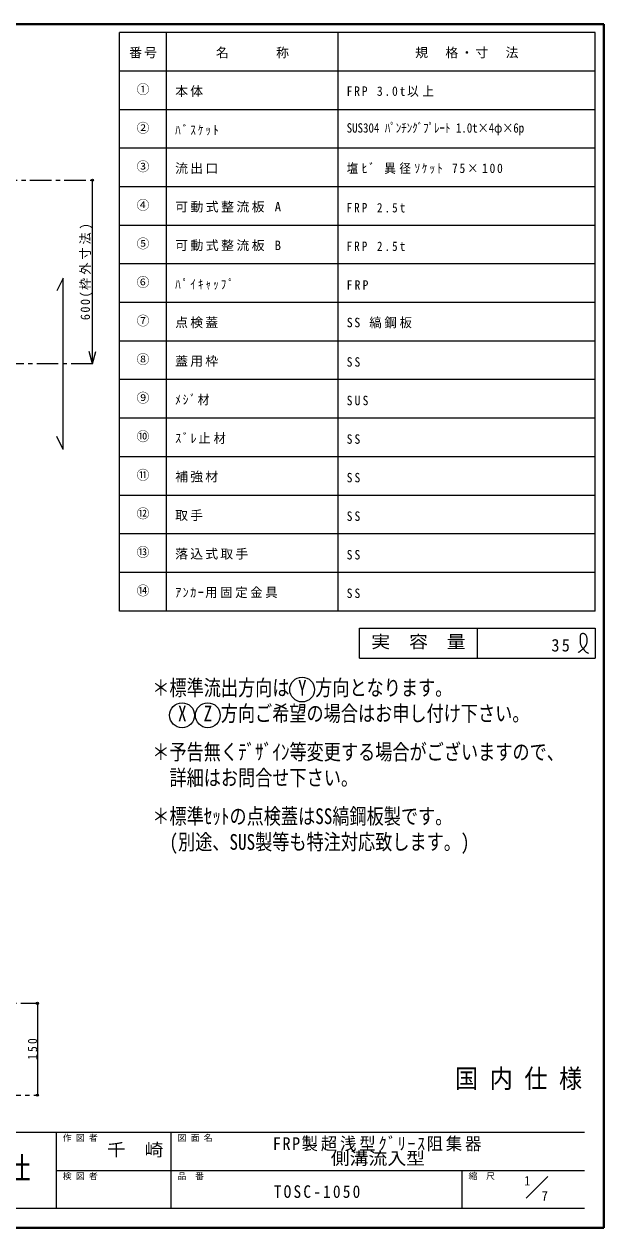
# Model space of a CAD drawing. Units: millimetres at full size, sheet at 1:7; details may follow other scales. Extents: x -1486 to 1349, y -951 to 1016.
# Drawn here: x 402 to 1349, y -951 to 1016 of the extents above; entities that cross this region are included whole.
import ezdxf
from ezdxf.enums import TextEntityAlignment as Align

# ---------------------------------------------------------------- set-up
doc = ezdxf.new("R2010")
doc.units = ezdxf.units.MM
doc.header["$LTSCALE"] = 7
doc.header["$PDMODE"] = 32
doc.header["$PDSIZE"] = 3.5
doc.linetypes.add('CHAIN1', pattern=[8, 5, -1, 1, -1])
doc.layers.add('0-0', color=4, linetype='Continuous', lineweight=9)
doc.styles.add('ＭＳ ゴシック', font='')
doc.styles.get('ＭＳ ゴシック').set_extended_font_data('MS Gothic')

msp = doc.modelspace()

# ---------------------------------------------------------------- linework, layer by layer
at = {"layer": '0-0', "color": 1, "lineweight": 40}
for p, q in [((1349.039, 1016.339), (-1485.961, 1016.339)), ((1349.039, -950.661), (1349.039, 1016.339)), ((1349.039, -950.661), (-1485.961, -950.661))]:
    msp.add_line(p, q, dxfattribs=at)
at = {"layer": '0-0', "color": 3, "lineweight": 18}
for p, q in [((1335.039, 1002.339), (558.039, 1002.339)), ((558.039, 57.339), (558.039, 1002.339)), ((635.039, 57.339), (635.039, 1002.339)), ((915.039, 57.339), (915.039, 1002.339)), ((1335.039, 57.339), (1335.039, 1002.339)), ((1335.039, 939.339), (558.039, 939.339)), ((1335.039, 876.339), (558.039, 876.339)), ((1335.039, 813.339), (558.039, 813.339)), ((1335.039, 750.339), (558.039, 750.339)), ((1335.039, 687.339), (558.039, 687.339)), ((1335.039, 624.339), (558.039, 624.339)), ((1335.039, 561.339), (558.039, 561.339)), ((1335.039, 498.339), (558.039, 498.339)), ((1335.039, 435.339), (558.039, 435.339)), ((1335.039, 372.339), (558.039, 372.339)), ((1335.039, 309.339), (558.039, 309.339)), ((1335.039, 246.339), (558.039, 246.339)), ((1335.039, 183.339), (558.039, 183.339)), ((1335.039, 120.339), (558.039, 120.339)), ((1335.039, 57.339), (558.039, 57.339)), ((950.039, 29.339), (1335.039, 29.339)), ((950.039, -19.661), (950.039, 29.339)), ((1142.539, -19.661), (1142.539, 29.339)), ((1335.039, 29.339), (1335.039, -19.661)), ((950.039, -19.661), (1335.039, -19.661))]:
    msp.add_line(p, q, dxfattribs=at)
at = {"layer": '0-0', "linetype": 'CHAIN1'}
for p, q in [((244.039, 761.339), (514.039, 761.339)), ((514.039, 461.339), (-959.294, 461.339)), ((229.039, -583.661), (424.039, -583.661)), ((194.039, -733.661), (424.039, -733.661))]:
    msp.add_line(p, q, dxfattribs=at)
at = {"layer": '0-0'}
for p, q in [((514.039, 461.339), (514.039, 761.339)), ((514.039, 461.339), (508.604, 481.624)), ((514.039, 461.339), (519.474, 481.624)), ((424.039, -583.661), (424.039, -733.661))]:
    msp.add_line(p, q, dxfattribs=at)
at = {"layer": '0-0', "color": 5, "lineweight": 25}
for p, q in [((466.239, 601.339), (455.739, 580.339)), ((466.239, 321.339), (466.239, 601.339)), ((466.239, 321.339), (455.739, 342.339))]:
    msp.add_line(p, q, dxfattribs=at)
at = {"layer": '0-0', "color": 6, "lineweight": 25}
for p, q in [((-68.461, -794.161), (1317.539, -794.161)), ((455.039, -919.161), (455.039, -794.161)), ((642.539, -919.161), (642.539, -794.161)), ((455.039, -856.661), (1317.539, -856.661)), ((1117.539, -919.161), (1117.539, -856.661)), ((1317.539, -919.161), (-68.461, -919.161))]:
    msp.add_line(p, q, dxfattribs=at)
at = {"layer": '0-0', "color": 7, "lineweight": 18}
msp.add_line((1222.184, -902.016), (1257.539, -866.661), dxfattribs=at)
at = {"layer": '0-0'}
for points in [[(1306.783, -10.577), (1307.522, -10.078), (1308.794, -9.212), (1310.059, -8.332), (1311.313, -7.426), (1312.551, -6.486), (1313.768, -5.503), (1314.463, -4.908), (1315.289, -4.165), (1316.662, -2.815), (1317.942, -1.382), (1319.093, 0.134), (1320.081, 1.731), (1320.874, 3.409), (1321.229, 4.418), (1321.425, 5.123), (1321.674, 6.363), (1321.819, 7.629), (1321.866, 8.915), (1321.824, 10.215), (1321.701, 11.522), (1321.595, 12.281), (1321.481, 12.952), (1321.234, 14.095), (1320.907, 15.209), (1320.486, 16.275), (1319.954, 17.276), (1319.297, 18.194), (1318.852, 18.682), (1318.544, 18.972), (1317.969, 19.43), (1317.346, 19.823), (1316.681, 20.139), (1315.983, 20.366), (1315.258, 20.49), (1314.829, 20.51), (1314.46, 20.496), (1313.823, 20.404), (1313.203, 20.231), (1312.614, 19.985)], [(1312.614, 19.985), (1312.072, 19.67), (1311.595, 19.293), (1311.355, 19.047), (1311.025, 18.61), (1310.62, 17.759), (1310.385, 16.81), (1310.274, 15.788), (1310.244, 14.722), (1310.253, 13.638), (1310.257, 13.013), (1310.25, 12.167), (1310.209, 10.744), (1310.161, 9.358), (1310.139, 8.003), (1310.178, 6.672), (1310.309, 5.358), (1310.44, 4.601), (1310.596, 3.933), (1310.948, 2.79), (1311.392, 1.661), (1311.917, 0.553), (1312.509, -0.528), (1313.155, -1.575), (1313.549, -2.165), (1313.853, -2.599), (1314.391, -3.331), (1314.945, -4.047), (1315.512, -4.752), (1316.091, -5.45), (1316.679, -6.148), (1317.024, -6.554), (1317.393, -6.988), (1318.04, -7.731), (1318.709, -8.454), (1319.407, -9.135), (1320.145, -9.758), (1320.931, -10.304), (1321.412, -10.577), (1321.624, -10.683)], [(1321.624, -10.683), (1321.998, -10.853), (1322.38, -11.008), (1322.769, -11.151), (1323.163, -11.287), (1323.559, -11.417), (1323.79, -11.491)]]:
    msp.add_lwpolyline(points, dxfattribs=at)
at = {"layer": '0-0', "color": 5, "lineweight": 25}
for centre in [(856.356, -70.994), (660.356, -112.994), (702.356, -112.994)]:
    msp.add_circle(centre, 20.3, dxfattribs=at)
at = {"layer": '0-0'}
for p in [(514.039, 761.339), (424.039, -583.661), (424.039, -733.661)]:
    msp.add_point(p, dxfattribs=at)

# ---------------------------------------------------------------- texts
at = {"layer": '0-0', "color": 7, "style": 'ＭＳ ゴシック'}
for s, height, p in [('①', 15.4, (586.039, 897.339)), ('②', 15.4, (586.039, 834.339)), ('③', 15.4, (586.039, 771.339)), ('④', 15.4, (586.039, 708.339)), ('⑤', 15.4, (586.039, 645.339)), ('⑥', 15.4, (586.039, 582.339)), ('⑦', 15.4, (586.039, 519.339)), ('⑧', 15.4, (586.039, 456.339)), ('⑨', 15.4, (586.039, 393.339)), ('⑩', 15.4, (586.039, 330.339)), ('⑪', 15.4, (586.039, 267.339)), ('⑫', 15.4, (586.039, 204.339)), ('⑬', 15.4, (586.039, 141.339)), ('⑭', 15.4, (586.039, 78.339)), ('作 図 者', 10.26, (465.539, -811.661)), ('図 面 名', 10.26, (653.039, -811.661)), ('検 図 者', 10.26, (465.539, -874.161)), ('品\u3000番', 10.26, (653.039, -874.161)), ('縮\u3000尺', 10.26, (1128.039, -874.161)), ('1', 15.4, (1218.628, -885.927)), ('7', 15.4, (1247.132, -910.693))]:
    msp.add_text(s, height=height, dxfattribs=at).set_placement(p, align=Align.BOTTOM_LEFT)
for s, height, width, p in [('SUS304 ﾊﾟﾝﾁﾝｸﾞﾌﾟﾚｰﾄ 1.0t×4φ×6p', 15.4, 0.85, (929.039, 834.339)), ('実\u3000容\u3000量', 20.53, 1.1, (969.289, -9.161)), ('＊標準流出方向は Y 方向となります。', 25.66, 0.8, (611.706, -88.494)), (' X  Z 方向ご希望の場合はお申し付け下さい。', 25.66, 0.8, (639.706, -130.494)), ('＊予告無くﾃﾞｻﾞｲﾝ等変更する場合がございますので、', 25.66, 0.8, (611.706, -193.494)), ('詳細はお問合せ下さい。', 25.66, 0.8, (639.706, -235.494)), ('＊標準ｾｯﾄの点検蓋はSS縞鋼板製です。', 25.66, 0.8, (611.706, -298.494)), ('(別途、SUS製等も特注対応致します。)', 25.66, 0.8, (639.706, -340.494)), ('国 内 仕 様', 30.79, 0.9, (1105.789, -731.161)), ('千\u3000崎', 20.53, 1.1, (537.539, -839.411)), ('側溝流入型', 20.53, 1.1, (903.039, -853.411)), ('工業株式会社', 35.92, 0.95, (133.789, -881.161))]:
    msp.add_text(s, height=height, dxfattribs=dict(at, width=width)).set_placement(p, align=Align.BOTTOM_LEFT)
at = {"layer": '0-0', "color": 7, "attachment_point": 7, "style": 'ＭＳ ゴシック'}
for s, insert, char_height in [('\\T1.17;番号', (573.789, 960.339), 15.4), ('\\T1.17;名\u3000\u3000\u3000称', (715.539, 960.339), 15.4), ('\\T1.17;規\u3000格・寸\u3000法', (1041.039, 960.339), 15.4), ('\\T1.17;本体', (649.039, 897.339), 15.4), ('\\T1.31;\\W0.9;FRP\\~3.0t以上', (929.039, 897.339), 15.4), ('\\T1.39;\\W0.85;ﾊﾞｽｹｯﾄ', (649.039, 834.339), 15.4), ('\\T1.17;流出口', (649.039, 771.339), 15.4), ('\\T1.3;\\W0.9;塩ﾋﾞ\\~異径ｿｹｯﾄ\\~75×100', (929.039, 771.339), 15.4), ('\\T1.19;可動式整流板\\~A', (649.039, 708.339), 15.4), ('\\T1.39;\\W0.85;FRP\\~2.5t', (929.039, 708.339), 15.4), ('\\T1.19;可動式整流板\\~B', (649.039, 645.339), 15.4), ('\\T1.39;\\W0.85;FRP\\~2.5t', (929.039, 645.339), 15.4), ('\\T1.39;\\W0.85;ﾊﾟｲｷｬｯﾌﾟ', (649.039, 582.339), 15.4), ('\\T1.38;\\W0.9;FRP', (929.039, 582.339), 15.4), ('\\T1.17;点検蓋', (649.039, 519.339), 15.4), ('\\T1.24;\\W0.95;SS\\~縞鋼板', (929.039, 519.339), 15.4), ('\\T1.17;蓋用枠', (649.039, 456.339), 15.4), ('\\T1.36;\\W0.9;SS', (929.039, 456.339), 15.4), ('\\T1.3;\\W0.9;ﾒｼﾞ材', (649.039, 393.339), 15.4), ('\\T1.38;\\W0.9;SUS', (929.039, 393.339), 15.4), ('\\T1.26;\\W0.95;ｽﾞﾚ止材', (649.039, 330.339), 15.4), ('\\T1.36;\\W0.9;SS', (929.039, 330.339), 15.4), ('\\T1.17;補強材', (649.039, 267.339), 15.4), ('\\T1.36;\\W0.9;SS', (929.039, 267.339), 15.4), ('\\T1.17;取手', (649.039, 204.339), 15.4), ('\\T1.36;\\W0.9;SS', (929.039, 204.339), 15.4), ('\\T1.17;落込式取手', (649.039, 141.339), 15.4), ('\\T1.36;\\W0.9;SS', (929.039, 141.339), 15.4), ('\\T1.23;\\W0.95;ｱﾝｶｰ用固定金具', (649.039, 78.339), 15.4), ('\\T1.36;\\W0.9;SS', (929.039, 78.339), 15.4), ('\\T1.27;\\W0.95;35', (1263.289, -9.161), 20.53), ('\\T1.18;\\W0.95;FRP製超浅型ｸﾞﾘｰｽ阻集器', (808.539, -825.411), 20.53), ('\\T1.28;\\W0.9;TOSC-1050', (810.039, -901.911), 20.53)]:
    msp.add_mtext(s, dxfattribs=dict(at, insert=insert, char_height=char_height))
at = {"layer": '0-0', "color": 7, "char_height": 15.4, "attachment_point": 7, "rotation": 90, "style": 'ＭＳ ゴシック'}
for s, insert in [('\\T1.24;\\W0.95;600(枠外寸法)', (514.039, 532.589)), ('\\T1.38;\\W0.9;150', (424.039, -676.161))]:
    msp.add_mtext(s, dxfattribs=dict(at, insert=insert))

doc.saveas('drawing.dxf')
